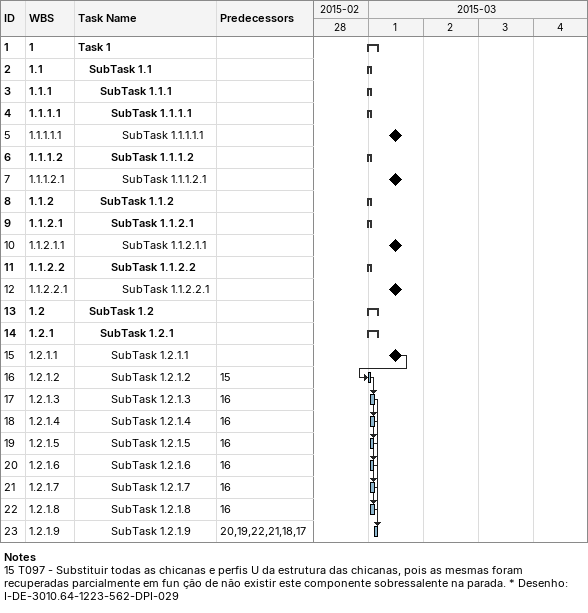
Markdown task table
| ID | WBS | Task | Start | Finish | Predecessors |
|---|---|---|---|---|---|
| 1 | 1 | **Task 1** | 2015-03-01 | 2015-03-01 |  |
| 2 | 1.1 | **SubTask 1.1** | 2015-03-01 | 2015-03-01 |  |
| 3 | 1.1.1 | **SubTask 1.1.1** | 2015-03-01 | 2015-03-01 |  |
| 4 | 1.1.1.1 | **SubTask 1.1.1.1** | 2015-03-01 | 2015-03-01 |  |
| 5 | 1.1.1.1.1 | SubTask 1.1.1.1.1 (milestone) | 2015-03-01 | 2015-03-01 |  |
| 6 | 1.1.1.2 | **SubTask 1.1.1.2** | 2015-03-01 | 2015-03-01 |  |
| 7 | 1.1.1.2.1 | SubTask 1.1.1.2.1 (milestone) | 2015-03-01 | 2015-03-01 |  |
| 8 | 1.1.2 | **SubTask 1.1.2** | 2015-03-01 | 2015-03-01 |  |
| 9 | 1.1.2.1 | **SubTask 1.1.2.1** | 2015-03-01 | 2015-03-01 |  |
| 10 | 1.1.2.1.1 | SubTask 1.1.2.1.1 (milestone) | 2015-03-01 | 2015-03-01 |  |
| 11 | 1.1.2.2 | **SubTask 1.1.2.2** | 2015-03-01 | 2015-03-01 |  |
| 12 | 1.1.2.2.1 | SubTask 1.1.2.2.1 (milestone) | 2015-03-01 | 2015-03-01 |  |
| 13 | 1.2 | **SubTask 1.2** | 2015-03-01 | 2015-03-01 |  |
| 14 | 1.2.1 | **SubTask 1.2.1** | 2015-03-01 | 2015-03-01 |  |
| 15 | 1.2.1.1 | SubTask 1.2.1.1 (milestone) | 2015-03-01 | 2015-03-01 |  |
| 16 | 1.2.1.2 | SubTask 1.2.1.2 | 2015-03-01 | 2015-03-01 | 15 |
| 17 | 1.2.1.3 | SubTask 1.2.1.3 | 2015-03-01 | 2015-03-01 | 16 |
| 18 | 1.2.1.4 | SubTask 1.2.1.4 | 2015-03-01 | 2015-03-01 | 16 |
| 19 | 1.2.1.5 | SubTask 1.2.1.5 | 2015-03-01 | 2015-03-01 | 16 |
| 20 | 1.2.1.6 | SubTask 1.2.1.6 | 2015-03-01 | 2015-03-01 | 16 |
| 21 | 1.2.1.7 | SubTask 1.2.1.7 | 2015-03-01 | 2015-03-01 | 16 |
| 22 | 1.2.1.8 | SubTask 1.2.1.8 | 2015-03-01 | 2015-03-01 | 16 |
| 23 | 1.2.1.9 | SubTask 1.2.1.9 | 2015-03-01 | 2015-03-01 | 20, 19, 22, 21, 18, 17 |

Notes
- 15: T097 - Substituir todas as chicanas e perfis U da estrutura das chicanas, pois as mesmas foram recuperadas parcialmente em fun ção de não existir este componente sobressalente na parada. * Desenho: I-DE-3010.64-1223-562-DPI-029
